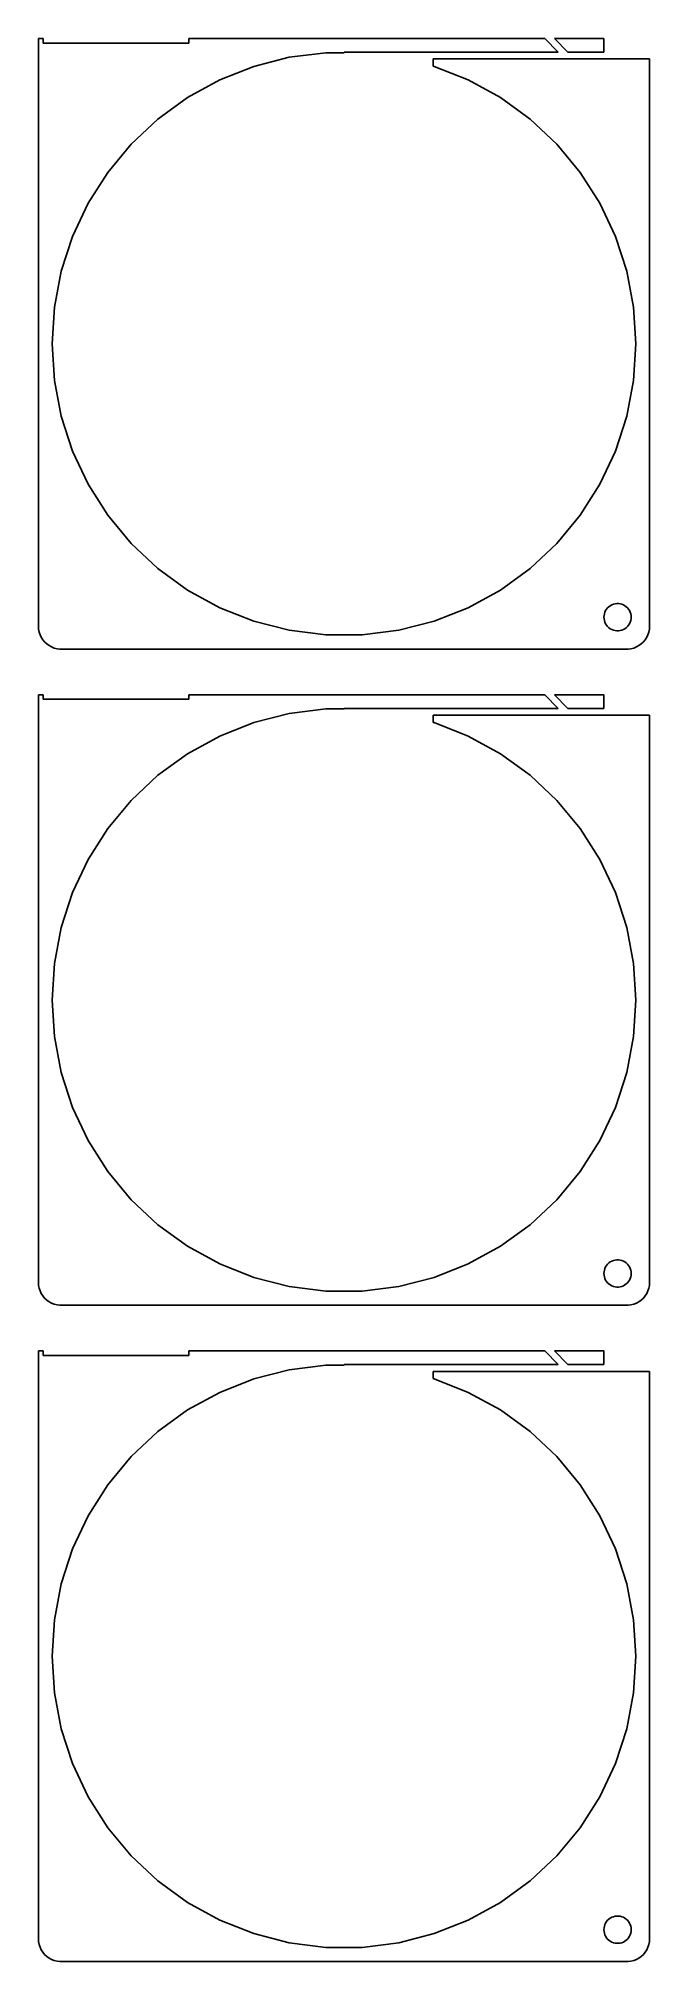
# Model space of a CAD drawing. Header units: metres. Extents: x -67 to 67, y 365 to 787.
import ezdxf

# ---------------------------------------------------------------- set-up
doc = ezdxf.new("R2010")
doc.units = ezdxf.units.M

msp = doc.modelspace()

# ---------------------------------------------------------------- linework, layer by layer
for p, q in [((-66, 787), (-67, 787)), ((-67, 787), (-67, 658)), ((-66, 786), (-66, 787)), ((-34, 786), (-66, 786)), ((44.0099, 786.99), (-34, 786.99)), ((-34, 786.99), (-34, 786)), ((47, 784), (44.0099, 786.99)), ((57, 786.99), (46.1312, 786.99)), ((46.1312, 786.99), (49.1213, 784)), ((57, 784), (57, 786.99)), ((-27.2499, 777.909), (-19.7771, 780.868)), ((-19.7771, 780.868), (-11.9924, 782.866)), ((-11.9924, 782.866), (-4.0186, 783.874)), ((-4.0186, 783.874), (0, 783.874)), ((0, 783.874), (0, 784)), ((0, 784), (47, 784)), ((48.5, 782.5), (19.561, 782.5)), ((19.561, 782.5), (19.561, 780.923)), ((19.561, 780.923), (19.7771, 780.868)), ((19.7771, 780.868), (27.2499, 777.909)), ((48.5533, 782.447), (48.5, 782.5)), ((48.6066, 782.5), (48.5533, 782.447)), ((66.9685, 782.5), (48.6066, 782.5)), ((49.1213, 784), (57, 784)), ((67, 782), (66.9685, 782.5)), ((67, 658), (67, 782)), ((-34.2929, 774.037), (-27.2499, 777.909)), ((27.2499, 777.909), (34.2929, 774.037)), ((-40.7951, 769.313), (-34.2929, 774.037)), ((34.2929, 774.037), (40.7951, 769.313)), ((-46.654, 763.811), (-40.7951, 769.313)), ((40.7951, 769.313), (46.654, 763.811)), ((-51.7771, 757.618), (-46.654, 763.811)), ((46.654, 763.811), (51.7771, 757.618)), ((-56.0836, 750.832), (-51.7771, 757.618)), ((51.7771, 757.618), (56.0836, 750.832)), ((-59.5057, 743.56), (-56.0836, 750.832)), ((56.0836, 750.832), (59.5057, 743.56)), ((-61.9893, 735.916), (-59.5057, 743.56)), ((59.5057, 743.56), (61.9893, 735.916)), ((-63.4953, 728.021), (-61.9893, 735.916)), ((61.9893, 735.916), (63.4953, 728.021)), ((-64, 720), (-63.4953, 728.021)), ((63.4953, 728.021), (64, 720)), ((-63.4953, 711.979), (-64, 720)), ((64, 720), (63.4953, 711.979)), ((-61.9893, 704.084), (-63.4953, 711.979)), ((63.4953, 711.979), (61.9893, 704.084)), ((-59.5057, 696.44), (-61.9893, 704.084)), ((61.9893, 704.084), (59.5057, 696.44)), ((-56.0836, 689.168), (-59.5057, 696.44)), ((59.5057, 696.44), (56.0836, 689.168)), ((-51.7771, 682.382), (-56.0836, 689.168)), ((56.0836, 689.168), (51.7771, 682.382)), ((-46.654, 676.189), (-51.7771, 682.382)), ((51.7771, 682.382), (46.654, 676.189)), ((-40.7951, 670.687), (-46.654, 676.189)), ((46.654, 676.189), (40.7951, 670.687)), ((-34.2929, 665.963), (-40.7951, 670.687)), ((40.7951, 670.687), (34.2929, 665.963)), ((-27.2499, 662.091), (-34.2929, 665.963)), ((34.2929, 665.963), (27.2499, 662.091)), ((58.0877, 662.312), (58.3925, 662.533)), ((58.3925, 662.533), (58.7227, 662.714)), ((58.7227, 662.714), (59.0729, 662.853)), ((59.0729, 662.853), (59.4379, 662.947)), ((59.4379, 662.947), (59.8116, 662.994)), ((59.8116, 662.994), (60.1884, 662.994)), ((60.1884, 662.994), (60.5621, 662.947)), ((60.5621, 662.947), (60.927, 662.853)), ((60.927, 662.853), (61.2773, 662.714)), ((61.2773, 662.714), (61.6075, 662.533)), ((61.6075, 662.533), (61.9123, 662.312)), ((-19.7771, 659.132), (-27.2499, 662.091)), ((-11.9924, 657.134), (-19.7771, 659.132)), ((19.7771, 659.132), (11.9924, 657.134)), ((27.2499, 662.091), (19.7771, 659.132)), ((57, 660), (57.0237, 660.376)), ((57.0237, 659.624), (57, 660)), ((57.0237, 660.376), (57.0942, 660.746)), ((57.0942, 659.254), (57.0237, 659.624)), ((57.0942, 660.746), (57.2107, 661.104)), ((57.2107, 658.896), (57.0942, 659.254)), ((57.2107, 661.104), (57.3711, 661.445)), ((57.3711, 658.555), (57.2107, 658.896)), ((57.3711, 661.445), (57.5729, 661.763)), ((57.5729, 658.237), (57.3711, 658.555)), ((57.5729, 661.763), (57.8131, 662.054)), ((57.8131, 662.054), (58.0877, 662.312)), ((61.9123, 662.312), (62.1869, 662.054)), ((62.1869, 662.054), (62.427, 661.763)), ((62.427, 661.763), (62.6289, 661.445)), ((62.6289, 658.555), (62.427, 658.237)), ((62.6289, 661.445), (62.7893, 661.104)), ((62.7893, 658.896), (62.6289, 658.555)), ((62.7893, 661.104), (62.9057, 660.746)), ((62.9057, 659.254), (62.7893, 658.896)), ((62.9057, 660.746), (62.9763, 660.376)), ((62.9763, 659.624), (62.9057, 659.254)), ((62.9763, 660.376), (63, 660)), ((63, 660), (62.9763, 659.624)), ((-67, 658), (-66.9606, 657.373)), ((-66.9606, 657.373), (-66.8429, 656.757)), ((-66.8429, 656.757), (-66.6489, 656.159)), ((-66.6489, 656.159), (-66.3815, 655.591)), ((-66.3815, 655.591), (-66.0451, 655.061)), ((-66.0451, 655.061), (-65.6448, 654.577)), ((-65.6448, 654.577), (-65.1871, 654.147)), ((-65.1871, 654.147), (-64.6791, 653.778)), ((-4.0186, 656.126), (-11.9924, 657.134)), ((4.0186, 656.126), (-4.0186, 656.126)), ((11.9924, 657.134), (4.0186, 656.126)), ((57.8131, 657.946), (57.5729, 658.237)), ((58.0877, 657.688), (57.8131, 657.946)), ((58.3925, 657.467), (58.0877, 657.688)), ((58.7227, 657.286), (58.3925, 657.467)), ((59.0729, 657.147), (58.7227, 657.286)), ((59.4379, 657.053), (59.0729, 657.147)), ((59.8116, 657.006), (59.4379, 657.053)), ((60.1884, 657.006), (59.8116, 657.006)), ((60.5621, 657.053), (60.1884, 657.006)), ((60.927, 657.147), (60.5621, 657.053)), ((61.2773, 657.286), (60.927, 657.147)), ((61.6075, 657.467), (61.2773, 657.286)), ((61.9123, 657.688), (61.6075, 657.467)), ((62.1869, 657.946), (61.9123, 657.688)), ((62.427, 658.237), (62.1869, 657.946)), ((64.6791, 653.778), (65.1871, 654.147)), ((65.1871, 654.147), (65.6448, 654.577)), ((65.6448, 654.577), (66.0451, 655.061)), ((66.0451, 655.061), (66.3815, 655.591)), ((66.3815, 655.591), (66.6489, 656.159)), ((66.6489, 656.159), (66.8429, 656.757)), ((66.8429, 656.757), (66.9606, 657.373)), ((66.9606, 657.373), (67, 658)), ((-64.6791, 653.778), (-64.1289, 653.476)), ((-64.1289, 653.476), (-63.5451, 653.245)), ((-63.5451, 653.245), (-62.9369, 653.089)), ((-62.9369, 653.089), (-62.3139, 653.01)), ((-62.3139, 653.01), (62.3139, 653.01)), ((62.3139, 653.01), (62.9369, 653.089)), ((62.9369, 653.089), (63.5451, 653.245)), ((63.5451, 653.245), (64.1289, 653.476)), ((64.1289, 653.476), (64.6791, 653.778)), ((-66, 643), (-67, 643)), ((-67, 643), (-67, 514)), ((-66, 642), (-66, 643)), ((-34, 642), (-66, 642)), ((44.0099, 642.99), (-34, 642.99)), ((-34, 642.99), (-34, 642)), ((47, 640), (44.0099, 642.99)), ((57, 642.99), (46.1312, 642.99)), ((46.1312, 642.99), (49.1213, 640)), ((57, 640), (57, 642.99)), ((-19.7771, 636.868), (-11.9924, 638.866)), ((-11.9924, 638.866), (-4.0186, 639.874)), ((-4.0186, 639.874), (0, 639.874)), ((0, 639.874), (0, 640)), ((0, 640), (47, 640)), ((48.5, 638.5), (19.561, 638.5)), ((19.561, 638.5), (19.561, 636.923)), ((48.5533, 638.447), (48.5, 638.5)), ((48.6066, 638.5), (48.5533, 638.447)), ((66.9685, 638.5), (48.6066, 638.5)), ((49.1213, 640), (57, 640)), ((67, 638), (66.9685, 638.5)), ((67, 514), (67, 638)), ((-34.2929, 630.037), (-27.2499, 633.909)), ((-27.2499, 633.909), (-19.7771, 636.868)), ((19.561, 636.923), (19.7771, 636.868)), ((19.7771, 636.868), (27.2499, 633.909)), ((27.2499, 633.909), (34.2929, 630.037)), ((-40.7951, 625.313), (-34.2929, 630.037)), ((34.2929, 630.037), (40.7951, 625.313)), ((-46.654, 619.811), (-40.7951, 625.313)), ((40.7951, 625.313), (46.654, 619.811)), ((-51.7771, 613.618), (-46.654, 619.811)), ((46.654, 619.811), (51.7771, 613.618)), ((-56.0836, 606.832), (-51.7771, 613.618)), ((51.7771, 613.618), (56.0836, 606.832)), ((-59.5057, 599.56), (-56.0836, 606.832)), ((56.0836, 606.832), (59.5057, 599.56)), ((-61.9893, 591.916), (-59.5057, 599.56)), ((59.5057, 599.56), (61.9893, 591.916)), ((-63.4953, 584.021), (-61.9893, 591.916)), ((61.9893, 591.916), (63.4953, 584.021)), ((-64, 576), (-63.4953, 584.021)), ((63.4953, 584.021), (64, 576)), ((-63.4953, 567.979), (-64, 576)), ((64, 576), (63.4953, 567.979)), ((-61.9893, 560.084), (-63.4953, 567.979)), ((63.4953, 567.979), (61.9893, 560.084)), ((-59.5057, 552.44), (-61.9893, 560.084)), ((61.9893, 560.084), (59.5057, 552.44)), ((-56.0836, 545.168), (-59.5057, 552.44)), ((59.5057, 552.44), (56.0836, 545.168)), ((-51.7771, 538.382), (-56.0836, 545.168)), ((56.0836, 545.168), (51.7771, 538.382)), ((-46.654, 532.189), (-51.7771, 538.382)), ((51.7771, 538.382), (46.654, 532.189)), ((-40.7951, 526.687), (-46.654, 532.189)), ((46.654, 532.189), (40.7951, 526.687)), ((-34.2929, 521.963), (-40.7951, 526.687)), ((40.7951, 526.687), (34.2929, 521.963)), ((-27.2499, 518.091), (-34.2929, 521.963)), ((34.2929, 521.963), (27.2499, 518.091)), ((-19.7771, 515.132), (-27.2499, 518.091)), ((-11.9924, 513.134), (-19.7771, 515.132)), ((19.7771, 515.132), (11.9924, 513.134)), ((27.2499, 518.091), (19.7771, 515.132)), ((57, 516), (57.0237, 516.376)), ((57.0237, 515.624), (57, 516)), ((57.0237, 516.376), (57.0942, 516.746)), ((57.0942, 515.254), (57.0237, 515.624)), ((57.0942, 516.746), (57.2107, 517.104)), ((57.2107, 514.896), (57.0942, 515.254)), ((57.2107, 517.104), (57.3711, 517.445)), ((57.3711, 514.555), (57.2107, 514.896)), ((57.3711, 517.445), (57.5729, 517.763)), ((57.5729, 517.763), (57.8131, 518.054)), ((57.8131, 518.054), (58.0877, 518.312)), ((58.0877, 518.312), (58.3925, 518.533)), ((58.3925, 518.533), (58.7227, 518.714)), ((58.7227, 518.714), (59.0729, 518.853)), ((59.0729, 518.853), (59.4379, 518.947)), ((59.4379, 518.947), (59.8116, 518.994)), ((59.8116, 518.994), (60.1884, 518.994)), ((60.1884, 518.994), (60.5621, 518.947)), ((60.5621, 518.947), (60.927, 518.853)), ((60.927, 518.853), (61.2773, 518.714)), ((61.2773, 518.714), (61.6075, 518.533)), ((61.6075, 518.533), (61.9123, 518.312)), ((61.9123, 518.312), (62.1869, 518.054)), ((62.1869, 518.054), (62.427, 517.763)), ((62.427, 517.763), (62.6289, 517.445)), ((62.6289, 517.445), (62.7893, 517.104)), ((62.7893, 514.896), (62.6289, 514.555)), ((62.7893, 517.104), (62.9057, 516.746)), ((62.9057, 515.254), (62.7893, 514.896)), ((62.9057, 516.746), (62.9763, 516.376)), ((62.9763, 515.624), (62.9057, 515.254)), ((62.9763, 516.376), (63, 516)), ((63, 516), (62.9763, 515.624)), ((-67, 514), (-66.9606, 513.373)), ((-66.9606, 513.373), (-66.8429, 512.757)), ((-66.8429, 512.757), (-66.6489, 512.159)), ((-66.6489, 512.159), (-66.3815, 511.591)), ((-66.3815, 511.591), (-66.0451, 511.061)), ((-66.0451, 511.061), (-65.6448, 510.577)), ((-4.0186, 512.126), (-11.9924, 513.134)), ((4.0186, 512.126), (-4.0186, 512.126)), ((11.9924, 513.134), (4.0186, 512.126)), ((57.5729, 514.237), (57.3711, 514.555)), ((57.8131, 513.946), (57.5729, 514.237)), ((58.0877, 513.688), (57.8131, 513.946)), ((58.3925, 513.467), (58.0877, 513.688)), ((58.7227, 513.286), (58.3925, 513.467)), ((59.0729, 513.147), (58.7227, 513.286)), ((59.4379, 513.053), (59.0729, 513.147)), ((59.8116, 513.006), (59.4379, 513.053)), ((60.1884, 513.006), (59.8116, 513.006)), ((60.5621, 513.053), (60.1884, 513.006)), ((60.927, 513.147), (60.5621, 513.053)), ((61.2773, 513.286), (60.927, 513.147)), ((61.6075, 513.467), (61.2773, 513.286)), ((61.9123, 513.688), (61.6075, 513.467)), ((62.1869, 513.946), (61.9123, 513.688)), ((62.427, 514.237), (62.1869, 513.946)), ((62.6289, 514.555), (62.427, 514.237)), ((65.6448, 510.577), (66.0451, 511.061)), ((66.0451, 511.061), (66.3815, 511.591)), ((66.3815, 511.591), (66.6489, 512.159)), ((66.6489, 512.159), (66.8429, 512.757)), ((66.8429, 512.757), (66.9606, 513.373)), ((66.9606, 513.373), (67, 514)), ((-65.6448, 510.577), (-65.1871, 510.147)), ((-65.1871, 510.147), (-64.6791, 509.778)), ((-64.6791, 509.778), (-64.1289, 509.476)), ((-64.1289, 509.476), (-63.5451, 509.245)), ((-63.5451, 509.245), (-62.9369, 509.089)), ((-62.9369, 509.089), (-62.3139, 509.01)), ((-62.3139, 509.01), (62.3139, 509.01)), ((62.3139, 509.01), (62.9369, 509.089)), ((62.9369, 509.089), (63.5451, 509.245)), ((63.5451, 509.245), (64.1289, 509.476)), ((64.1289, 509.476), (64.6791, 509.778)), ((64.6791, 509.778), (65.1871, 510.147)), ((65.1871, 510.147), (65.6448, 510.577)), ((-66, 499), (-67, 499)), ((-67, 499), (-67, 370)), ((-66, 498), (-66, 499)), ((-34, 498), (-66, 498)), ((44.0099, 498.99), (-34, 498.99)), ((-34, 498.99), (-34, 498)), ((47, 496), (44.0099, 498.99)), ((57, 498.99), (46.1312, 498.99)), ((46.1312, 498.99), (49.1213, 496)), ((57, 496), (57, 498.99)), ((-19.7771, 492.868), (-11.9924, 494.866)), ((-11.9924, 494.866), (-4.0186, 495.874)), ((-4.0186, 495.874), (0, 495.874)), ((0, 495.874), (0, 496)), ((0, 496), (47, 496)), ((48.5, 494.5), (19.561, 494.5)), ((19.561, 494.5), (19.561, 492.923)), ((48.5533, 494.447), (48.5, 494.5)), ((48.6066, 494.5), (48.5533, 494.447)), ((66.9685, 494.5), (48.6066, 494.5)), ((49.1213, 496), (57, 496)), ((67, 494), (66.9685, 494.5)), ((67, 370), (67, 494)), ((-34.2929, 486.037), (-27.2499, 489.909)), ((-27.2499, 489.909), (-19.7771, 492.868)), ((19.561, 492.923), (19.7771, 492.868)), ((19.7771, 492.868), (27.2499, 489.909)), ((27.2499, 489.909), (34.2929, 486.037)), ((-40.7951, 481.313), (-34.2929, 486.037)), ((34.2929, 486.037), (40.7951, 481.313)), ((-46.654, 475.811), (-40.7951, 481.313)), ((40.7951, 481.313), (46.654, 475.811)), ((-51.7771, 469.618), (-46.654, 475.811)), ((46.654, 475.811), (51.7771, 469.618)), ((-56.0836, 462.832), (-51.7771, 469.618)), ((51.7771, 469.618), (56.0836, 462.832)), ((-59.5057, 455.56), (-56.0836, 462.832)), ((56.0836, 462.832), (59.5057, 455.56)), ((-61.9893, 447.916), (-59.5057, 455.56)), ((59.5057, 455.56), (61.9893, 447.916)), ((-63.4953, 440.021), (-61.9893, 447.916)), ((61.9893, 447.916), (63.4953, 440.021)), ((-64, 432), (-63.4953, 440.021)), ((63.4953, 440.021), (64, 432)), ((-63.4953, 423.979), (-64, 432)), ((64, 432), (63.4953, 423.979)), ((-61.9893, 416.084), (-63.4953, 423.979)), ((63.4953, 423.979), (61.9893, 416.084)), ((-59.5057, 408.44), (-61.9893, 416.084)), ((61.9893, 416.084), (59.5057, 408.44)), ((-56.0836, 401.168), (-59.5057, 408.44)), ((59.5057, 408.44), (56.0836, 401.168)), ((-51.7771, 394.382), (-56.0836, 401.168)), ((56.0836, 401.168), (51.7771, 394.382)), ((-46.654, 388.189), (-51.7771, 394.382)), ((51.7771, 394.382), (46.654, 388.189)), ((-40.7951, 382.687), (-46.654, 388.189)), ((46.654, 388.189), (40.7951, 382.687)), ((-34.2929, 377.963), (-40.7951, 382.687)), ((40.7951, 382.687), (34.2929, 377.963)), ((-27.2499, 374.091), (-34.2929, 377.963)), ((34.2929, 377.963), (27.2499, 374.091)), ((-19.7771, 371.132), (-27.2499, 374.091)), ((27.2499, 374.091), (19.7771, 371.132)), ((57, 372), (57.0237, 372.376)), ((57.0237, 371.624), (57, 372)), ((57.0237, 372.376), (57.0942, 372.746)), ((57.0942, 371.254), (57.0237, 371.624)), ((57.0942, 372.746), (57.2107, 373.104)), ((57.2107, 373.104), (57.3711, 373.445)), ((57.3711, 373.445), (57.5729, 373.763)), ((57.5729, 373.763), (57.8131, 374.054)), ((57.8131, 374.054), (58.0877, 374.312)), ((58.0877, 374.312), (58.3925, 374.533)), ((58.3925, 374.533), (58.7227, 374.714)), ((58.7227, 374.714), (59.0729, 374.853)), ((59.0729, 374.853), (59.4379, 374.947)), ((59.4379, 374.947), (59.8116, 374.994)), ((59.8116, 374.994), (60.1884, 374.994)), ((60.1884, 374.994), (60.5621, 374.947)), ((60.5621, 374.947), (60.927, 374.853)), ((60.927, 374.853), (61.2773, 374.714)), ((61.2773, 374.714), (61.6075, 374.533)), ((61.6075, 374.533), (61.9123, 374.312)), ((61.9123, 374.312), (62.1869, 374.054)), ((62.1869, 374.054), (62.427, 373.763)), ((62.427, 373.763), (62.6289, 373.445)), ((62.6289, 373.445), (62.7893, 373.104)), ((62.7893, 373.104), (62.9057, 372.746)), ((62.9057, 372.746), (62.9763, 372.376)), ((62.9763, 371.624), (62.9057, 371.254)), ((62.9763, 372.376), (63, 372)), ((63, 372), (62.9763, 371.624)), ((-67, 370), (-66.9606, 369.373)), ((-66.9606, 369.373), (-66.8429, 368.757)), ((-66.8429, 368.757), (-66.6489, 368.159)), ((-66.6489, 368.159), (-66.3815, 367.591)), ((-66.3815, 367.591), (-66.0451, 367.061)), ((-11.9924, 369.134), (-19.7771, 371.132)), ((-4.0186, 368.126), (-11.9924, 369.134)), ((4.0186, 368.126), (-4.0186, 368.126)), ((11.9924, 369.134), (4.0186, 368.126)), ((19.7771, 371.132), (11.9924, 369.134)), ((57.2107, 370.896), (57.0942, 371.254)), ((57.3711, 370.555), (57.2107, 370.896)), ((57.5729, 370.237), (57.3711, 370.555)), ((57.8131, 369.946), (57.5729, 370.237)), ((58.0877, 369.688), (57.8131, 369.946)), ((58.3925, 369.467), (58.0877, 369.688)), ((58.7227, 369.286), (58.3925, 369.467)), ((59.0729, 369.147), (58.7227, 369.286)), ((59.4379, 369.053), (59.0729, 369.147)), ((59.8116, 369.006), (59.4379, 369.053)), ((60.1884, 369.006), (59.8116, 369.006)), ((60.5621, 369.053), (60.1884, 369.006)), ((60.927, 369.147), (60.5621, 369.053)), ((61.2773, 369.286), (60.927, 369.147)), ((61.6075, 369.467), (61.2773, 369.286)), ((61.9123, 369.688), (61.6075, 369.467)), ((62.1869, 369.946), (61.9123, 369.688)), ((62.427, 370.237), (62.1869, 369.946)), ((62.6289, 370.555), (62.427, 370.237)), ((62.7893, 370.896), (62.6289, 370.555)), ((62.9057, 371.254), (62.7893, 370.896)), ((66.0451, 367.061), (66.3815, 367.591)), ((66.3815, 367.591), (66.6489, 368.159)), ((66.6489, 368.159), (66.8429, 368.757)), ((66.8429, 368.757), (66.9606, 369.373)), ((66.9606, 369.373), (67, 370)), ((-66.0451, 367.061), (-65.6448, 366.577)), ((-65.6448, 366.577), (-65.1871, 366.147)), ((-65.1871, 366.147), (-64.6791, 365.778)), ((-64.6791, 365.778), (-64.1289, 365.476)), ((-64.1289, 365.476), (-63.5451, 365.245)), ((-63.5451, 365.245), (-62.9369, 365.089)), ((-62.9369, 365.089), (-62.3139, 365.01)), ((-62.3139, 365.01), (62.3139, 365.01)), ((62.3139, 365.01), (62.9369, 365.089)), ((62.9369, 365.089), (63.5451, 365.245)), ((63.5451, 365.245), (64.1289, 365.476)), ((64.1289, 365.476), (64.6791, 365.778)), ((64.6791, 365.778), (65.1871, 366.147)), ((65.1871, 366.147), (65.6448, 366.577)), ((65.6448, 366.577), (66.0451, 367.061))]:
    msp.add_line(p, q)

doc.saveas('drawing.dxf')
